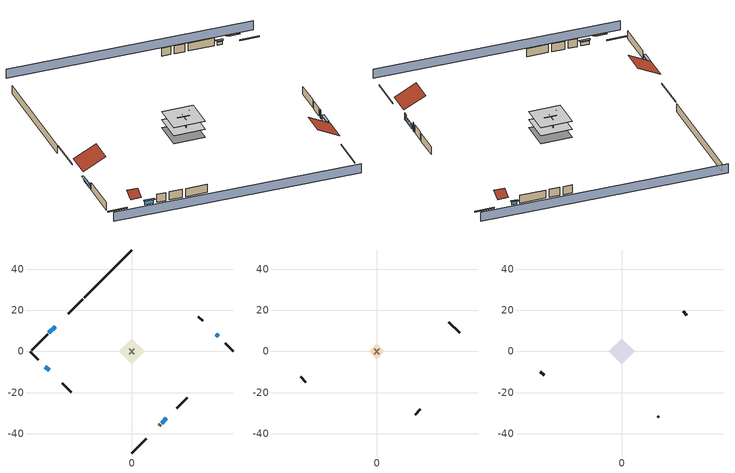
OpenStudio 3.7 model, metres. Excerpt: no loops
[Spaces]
conditioned space 1
 floor foundation (Slab2 construction): -6.28,0 0,6.28 6.28,0 0,-6.28 z-2.13
 floor adiabatic (AdiabaticFloorConstruction): -6.28,0 0,6.28 6.28,0 0,-6.28 z0.3
 wall outside (Wall3 construction): -40.85,8.4 -48.6,0.66 z0.3:2.74
 wall outside (Wall4 construction): 34.4,14.85 32.3,16.96 z0.3:2.74
 wall outside (Wall7 construction): 21.81,-27.45 26.82,-22.44 z0.3:2.74
 wall outside (Wall8 construction): -33.73,-15.53 -29.42,-19.83 z0.3:2.74
 wall outside (RimJoist1 construction): -23.83,25.43 -30.85,18.4 z0.3:0.61
 wall outside (RimJoist2 construction): 49.26,0 45.36,3.9 z0.3:0.61
 wall outside (RimJoist3 construction): 0,-49.26 7.03,-42.23 z0.3:0.61
 wall outside (RimJoist4 construction): -49.26,0 -45.36,-3.9 z0.3:0.61
 wall outside (AdiabaticWallConstruction): -37.24,12.01 -40.2,9.06 z0.3:1.43; 41.88,7.38 40.89,8.37 z0.3:1.22; 14.53,-34.72 16.77,-32.49 / -41.88,-7.38 -40.14,-9.11 z0.3:1.37
 wall outside (AdiabaticWallConstruction 1): 13.23,-36.03 13.88,-35.38 z0.3:2.34
 wall to garage 1 (Wall5 construction): -1.29,-1.29 1.29,1.29 z0.3:2.74
 wall to garage 1 (Wall6 construction): 1.29,-1.29 -1.29,1.29 z0.3:2.74
 wall foundation (FoundationWall1 construction): 0,49.26 -23.17,26.09 z-2.13:0.3
 window (WindowConstruction): -37.24,12.01 -40.2,9.06 z0.3:1.43
 window (WindowConstruction 1): 41.88,7.38 40.89,8.37 z0.3:1.22
 window (WindowConstruction 2): 14.53,-34.72 16.77,-32.49 z0.3:1.37
 window (WindowConstruction 3): -41.88,-7.38 -40.14,-9.11 z0.3:1.37
 door (Door): 13.23,-36.03 13.88,-35.38 z0.3:2.34
 ceiling adiabatic (AdiabaticFloorConstruction): 0,-6.28 6.28,0 0,6.28 -6.28,0 z0.3
garage 1
 floor foundation (Slab1 construction): -3.66,0 0,3.66 3.66,0 0,-3.66 z0
 wall outside (Wall1 construction): 40.23,9.02 35.06,14.2 z0.3:2.74
 wall outside (Wall2 construction): 18.57,-30.69 21.15,-28.1 z0.3:2.74
 wall outside (Wall12 construction): -36.97,-12.29 -34.38,-14.87 z0.3:2.74
attic - vented 1
 floor to garage 1 (Floor1 construction): -3.66,0 0,3.66 3.66,0 0,-3.66 z2.74
 floor to conditioned space 1 (Floor2 construction Reversed): -6.28,0 0,6.28 6.28,0 0,-6.28 z2.74
 wall outside (Wall9 construction): 31.64,17.62 29.78,19.47 z0.3:2.74
 wall outside (Wall10 construction): -39.49,-9.77 -37.63,-11.63 z0.3:2.74
 wall outside (Wall11 construction): 17.43,-31.83 17.91,-31.35 z0.3:2.74
 roof outside (Roof1 construction): -36.59,12.67,2.74 -32.05,8.13,5.95 -26.97,13.21,5.95 -31.51,17.75,2.74
 roof outside (Roof2 construction): 42.54,6.72,2.74 40.6,4.79,4.11 42.77,2.62,4.11 44.7,4.56,2.74
 roof outside (Roof3 construction): -42.54,-6.72,2.74 -40.6,-4.79,4.11 -42.77,-2.62,4.11 -44.7,-4.56,2.74
 roof outside (Roof4 construction): 12.57,-36.68,2.74 8.2,-32.31,5.84 3.31,-37.2,5.84 7.68,-41.57,2.74
shading: -52.49,-3.23 -3.23,-52.49 / 52.49,3.23 3.23,52.49 z0:2.74; -40.41,8.84 -37.03,12.23 -37.46,12.66 -40.84,9.27 z1.74; 40.67,8.58 42.1,7.16 42.53,7.59 41.1,9.01 z1.52; 16.98,-32.27 14.32,-34.94 14.75,-35.37 17.42,-32.7 z1.68; -39.93,-9.33 -42.1,-7.16 -42.53,-7.59 -40.36,-9.76 z1.68
[Site]
Newark Intl Airport_NJ_USA: Latitude {deg}=40.68; Longitude {deg}=-74.17; Time Zone {hr}=-5; Elevation {m}=9; Terrain=Suburbs
[Site:GroundTemperature:Shallow]
8.51795, 6.49908, 6.3374, 7.29546, 11.1415, 14.9697, 18.2885, 20.3908, 20.5694, 18.8595, 15.6254, 11.9146
[Site:WaterMainsTemperature]
Calculation Method=Schedule; Temperature Schedule=mains temperature schedule
[Building]
Building 1
[Material] Roughness=Rough
Name | Thickness {m} | Conductivity {W/m-K} | Density {kg/m3} | Specific Heat {J/kg-K} | Thermal Absorptance | Solar Absorptance | Visible Absorptance
metal surfacing | 0.000508 | 50.0403 | 7801.74 | 460.57 | 0.9 | 0.9 | 0.9
roof rigid ins | 0.00396442 | 0.029427 | 32.04 | 1214.23 | 0.9 | 0.7 | 0.7
osb sheathing 0.5 in. | 0.0127 | 0.115458 | 512.64 | 1214.23 | 0.9 | 0.6 | 0.6
brick veneer | 0.1016 | 0.793375 | 1762.2 | 795.53 | 0.9 | 0.85 | 0.85
osb sheathing 0.5 in. 1 | 0.0127 | 0.115458 | 512.64 | 1214.23 | 0.9 | 0.7 | 0.7
wall stud and cavity | 0.1397 | 0.447971 | 139.0536 | 1170.24 | 0.9 | 0.6 | 0.6
wall stud and cavity 1 | 0.1397 | 0.0953452 | 139.0536 | 1170.24 | 0.9 | 0.7 | 0.7
gypsum board | 0.0127 | 0.160291 | 801 | 837.4 | 0.9 | 0.6 | 0.6
osb sheathing 0.5 in. 2; osb sheathing 0.5 in. 3 | 0.0127 | 0.115458 | 512.64 | 1214.23
wall stud and cavity 2 | 0.1397 | 0.0926261 | 139.0536 | 1170.24 | 0.9 | 0.7 | 0.7
osb sheathing 2.0 in. | 0.0508 | 0.115458 | 512.64 | 1214.23 | 0.9 | 0.7 | 0.7
rim joist stud and cavity | 0.0508 | 0.0704178 | 125.044 | 1163.47 | 0.9 | 0.6 | 0.6
ceiling stud and cavity | 0.1397 | 1.39189 | 65.682 | 1177.47 | 0.9 | 0.7 | 0.7
ceiling loosefill ins | 0.169333 | 0.0480833 | 16.02 | 1046.75 | 0.9 | 0.7 | 0.7
ceiling stud and cavity 1 | 0.1397 | 0.0824711 | 65.682 | 1177.47 | 0.9 | 0.7 | 0.7
concrete 4.0 in. | 0.1016 | 1.803125 | 2242.8 | 837.4 | 0.9 | 0.7 | 0.7
exterior vertical ins | 0.025908 | 0.029427 | 32.04 | 1214.23
concrete 8.0 in. | 0.2032 | 1.803125 | 2242.8 | 837.4 | 0.9 | 0.7 | 0.7
gypsum board 1 | 0.0127 | 0.160291 | 801 | 837.4 | 0.9 | 0.7 | 0.7
floor covering | 0.0127 | 0.0450781 | 54.468 | 1339.84 | 0.9 | 0.9 | 0.9
wood siding; wood siding 1 | 0.0254 | 0.102417 | 544.68 | 1172.36
wall rigid ins; floor rigid ins | 0.512978 | 0.029427 | 32.04 | 1214.23 | 0.9 | 0.7 | 0.7
wall stud and cavity 3 | 0.0889 | 0.380278 | 52.3479 | 1209.89 | 0.9 | 0.7 | 0.7
door material | 0.04445 | 0.0612267 | 512.64 | 1214.23 | 0.9 | 0.7 | 0.7
floor stud and cavity | 0.1397 | 1.75129 | 37.0049 | 1207.88 | 0.9 | 0.7 | 0.7
osb sheathing 0.75 in. | 0.01905 | 0.115458 | 512.64 | 1214.23 | 0.9 | 0.7 | 0.7
floor covering 1 | 0.0127 | 0.0433444 | 54.468 | 1339.84 | 0.9 | 0.6 | 0.6
wall stud and cavity 4 | 0.0889 | 0.391764 | 83.0341 | 1211.67 | 0.9 | 0.7 | 0.7
furniture material conditioned space 1; furniture material garage 1 | 0.1524 | 0.115458 | 640.8 | 1214.23 | 0.9 | 0.6 | 0.6
[Construction]
Roof1 construction; Roof2 construction; Roof3 construction; Roof4 construction: metal surfacing, roof rigid ins, osb sheathing 0.5 in.
Wall1 construction; Wall2 construction: brick veneer, osb sheathing 0.5 in. 1, wall stud and cavity
Wall3 construction; Wall4 construction: brick veneer, osb sheathing 0.5 in. 1, wall stud and cavity 1, gypsum board
Wall5 construction: osb sheathing 0.5 in. 2, wall stud and cavity 2, gypsum board
Wall6 construction: osb sheathing 0.5 in. 3, wall stud and cavity 2, gypsum board
Wall7 construction; Wall8 construction: brick veneer, osb sheathing 0.5 in. 3, wall stud and cavity 1, gypsum board
Wall9 construction; Wall10 construction; Wall11 construction; Wall12 construction: brick veneer, osb sheathing 0.5 in. 3, wall stud and cavity
RimJoist1 construction; RimJoist2 construction; RimJoist3 construction; RimJoist4 construction: brick veneer, osb sheathing 2.0 in., rim joist stud and cavity
Floor1 construction: ceiling stud and cavity
Floor2 construction Reversed: gypsum board, ceiling stud and cavity 1, ceiling loosefill ins
Slab1 construction: concrete 4.0 in.
FoundationWall1 construction: concrete 8.0 in., gypsum board 1
Slab2 construction: concrete 4.0 in., floor covering
WindowConstruction; WindowConstruction 1; WindowConstruction 2; WindowConstruction 3: WindowMaterial
AdiabaticWallConstruction: wood siding, wall rigid ins, wall stud and cavity 3, gypsum board
Door: door material
AdiabaticWallConstruction 1: wood siding 1, wall rigid ins, wall stud and cavity 3, gypsum board
AdiabaticFloorConstruction: floor stud and cavity, floor rigid ins, osb sheathing 0.75 in., floor covering 1
PartitionWallConstruction: gypsum board, wall stud and cavity 4, gypsum board
furniture construction conditioned space 1: furniture material conditioned space 1
furniture construction garage 1: furniture material garage 1
[WindowMaterial:SimpleGlazingSystem]
WindowMaterial: U-Factor {W/m2-K}=2.78222; Solar Heat Gain Coefficient=0.56
[ThermalZone] Multiplier=1; Use Ideal Air Loads=No
Name | Volume {m3} | Thermostat
conditioned space | 384.656 | conditioned space temperature setpoint
attic - vented | 80.9188
garage | 65.242
[Sizing:Zone]
attic - vented: Zone Cooling Design Supply Air Temperature Input Method=SupplyAirTemperature; Zone Cooling Design Supply Air Temperature {C}=14; Zone Cooling Design Supply Air Temperature Difference {deltaC}=11.11; Zone Heating Design Supply Air Temperature Input Method=SupplyAirTemperature; Zone Heating Design Supply Air Temperature {C}=40; Zone Heating Design Supply Air Temperature Difference {deltaC}=11.11; Zone Cooling Design Supply Air Humidity Ratio {kg-H2O/kg-air}=0.0085; Zone Heating Design Supply Air Humidity Ratio {kg-H2O/kg-air}=0.008; Cooling Design Air Flow Method=DesignDay; Heating Design Air Flow Method=DesignDay; Account for Dedicated Outdoor Air System=No; Dedicated Outdoor Air System Control Strategy=NeutralSupplyAir; Dedicated Outdoor Air Low Setpoint Temperature for Design {C}=autosize; Dedicated Outdoor Air High Setpoint Temperature for Design {C}=autosize; Zone Load Sizing Method=Sensible Load Only No Latent Load; Zone Latent Cooling Design Supply Air Humidity Ratio Input Method=HumidityRatioDifference; Zone Cooling Design Supply Air Humidity Ratio Difference {kgWater/kgDryAir}=0.005; Zone Latent Heating Design Supply Air Humidity Ratio Input Method=HumidityRatioDifference; Zone Humidification Design Supply Air Humidity Ratio Difference {kgWater/kgDryAir}=0.005
[Space] Building Unit=Building Unit 1
Name | Thermal Zone | Volume {m3}
conditioned space 1 | conditioned space | 384.656
attic - vented 1 | attic - vented | 80.9188
garage 1 | garage | 65.242
[ThermostatSetpoint:DualSetpoint]
conditioned space temperature setpoint: Heating Setpoint Temperature Schedule=heating setpoint; Cooling Setpoint Temperature Schedule=cooling setpoint
[Foundation:Kiva] Wall Depth Below Slab {m}=0.2032
Name | Initial Indoor Air Temperature {C} | Wall Height Above Grade {m} | Custom Block Material Name 1 | Custom Block Depth 1 {m} | Custom Block X Position 1 {m} | Custom Block Z Position 1 {m}
Foundation Kiva 1 | 5.80679 | 0.1016
Foundation Kiva 2 | 21.1111 | 0.3048 | exterior vertical ins | 2.4384 | 0.2159 | 0
[Foundation:Kiva:Settings]
Soil Conductivity {W/m-K}=2.4234; Soil Density {kg/m3}=1842.3; Soil Specific Heat {J/kg-K}=418.7; Ground Solar Absorptivity=0.9; Ground Thermal Absorptivity=0.9; Ground Surface Roughness {m}=0.03; Far-Field Width {m}=40; Deep-Ground Boundary Condition=ZeroFlux; Deep-Ground Depth {m}=40; Minimum Cell Dimension {m}=0.2; Maximum Cell Growth Coefficient=3; Simulation Timestep=Timestep
[SurfaceProperty:ExposedFoundationPerimeter] Exposed Perimeter Calculation Method=TotalExposedPerimeter
Name | Total Exposed Perimeter {m}
Slab1 | 14.6304
Slab2 | 32.766
[SurfaceProperty:IncidentSolarMultiplier] Incident Solar Multiplier=1; Incident Solar Multiplier Schedule=trans schedule winter=0.85 summer=0.7
Window1; Window2; Window3; Window4
[InternalMass:Definition] Design Level Calculation Method=SurfaceArea
Name | Construction | Surface Area {m2}
partition wall mass | PartitionWallConstruction | 157.749
furniture mass conditioned space 1 | furniture construction conditioned space 1 | 63.0997
furniture mass garage 1 | furniture construction garage 1 | 2.67561
[InternalMass] Multiplier=1
Name | Internal Mass Definition | Space or SpaceType
partition wall mass | partition wall mass | conditioned space 1
furniture mass conditioned space 1 | furniture mass conditioned space 1 | conditioned space 1
furniture mass garage 1 | furniture mass garage 1 | garage 1
[External:File]
External File 1: File=in.schedules.csv
[People:Definition]
occupants: Number of People Calculation Method=People; Number of People {people}=8; Fraction Radiant=0.314171; Sensible Heat Fraction=0.56303; Carbon Dioxide Generation Rate {m3/s-W}=0; Enable ASHRAE 55 Comfort Warnings=No; Mean Radiant Temperature Calculation Type=ZoneAveraged
[People]
occupants: People Definition=occupants; Space or SpaceType=conditioned space 1; Number of People Schedule=occupants; Activity Level Schedule=occupants activity schedule; Multiplier=1
[Fan:SystemModel]
central ac and furnace supply fan: Availability Schedule=Always On Discrete; Design Maximum Air Flow Rate {m3/s}=0.301574; Speed Control Method=Discrete; Electric Power Minimum Flow Rate Fraction=0.2; Design Pressure Rise {Pa}=595.935; Motor Efficiency=1; Motor In Air Stream Fraction=1; Design Electric Power Consumption {W}=autosize; Design Power Sizing Method=TotalEfficiencyAndPressure; Electric Power Per Unit Flow Rate {W/(m3/s)}=840; Electric Power Per Unit Flow Rate Per Unit Pressure {W-s/m3-Pa}=1.66667; Fan Total Efficiency=0.75; Motor Loss Radiative Fraction=0; Speed Flow Fraction 1=0.99374; Speed Electric Power Fraction 1=0.98134; Speed Flow Fraction 2=1; Speed Electric Power Fraction 2=1
[EnergyManagementSystem:Sensor]
Name | Output Variable or Output Meter Index Key | Output Variable or Output Meter
central_ac_and_furnace_supply_fan_s; central_ac_and_furnace_supply_fan_s_1 | central ac and furnace supply fan | Fan Electricity Energy
cool_season | cooling season schedule | Schedule Value
out_pb_s |  | Site Outdoor Air Barometric Pressure
out_wt_s |  | Site Outdoor Air Humidity Ratio
site_vw_s |  | Site Wind Speed
central_ac_and_furnace_airloop_Fan_RTF_s | central ac and furnace supply fan | Fan Runtime Fraction Speed 1
central_ac_and_furnace_airloop_Fan_RTF_s_1 | central ac and furnace supply fan | Fan Runtime Fraction Speed 2
natural_vent_s | natural vent schedule | Schedule Value
htg_sp_s | heating setpoint | Schedule Value
clg_sp_s | cooling setpoint | Schedule Value
mech_vent_range_fan_0_sch_s | mech vent range fan 0 schedule | Schedule Value
mech_vent_bath_fan_0_sch_s | mech vent bath fan 0 schedule | Schedule Value
clothes_dryer_exhaust_0_sch_s | clothes_dryer | Schedule Value
htg_load_cond |  | Heating:EnergyTransfer:Zone:CONDITIONED SPACE
clg_load_cond |  | Cooling:EnergyTransfer:Zone:CONDITIONED SPACE
[EnergyManagementSystem:Program]
central_ac_and_furnace_supply_fan_disaggregate_program: Set central_ac_and_furnace_supply_fan_clg = 0; If central_ac_and_furnace_clg_coil_s > 0; Set central_ac_and_furnace_supply_fan_clg = central_ac_and_furnace_supply_fan_s; EndIf
central_ac_and_furnace_supply_fan_disaggregate_program_1: Set central_ac_and_furnace_supply_fan_primary_htg = 0; If central_ac_and_furnace_htg_coil_s > 0; Set central_ac_and_furnace_supply_fan_primary_htg = central_ac_and_furnace_supply_fan_s_1; EndIf
water_heater_EC_adj: Set dhw_e_cons = water_heater_energy + water_heater_on_cycle_parasitic + water_heater_off_cycle_parasitic; Set water_heater_ec_adj_act = 0.0 * dhw_e_cons / 1
natural_vent_program: Set Tin = tin_s; Set Tout = tout_s; Set Wout = out_wt_s; Set Pbar = out_pb_s; Set Phiout = (@RhFnTdbWPb Tout Wout Pbar); Set MaxHR = 0.0115; Set MaxRH = 0.7; Set Tnvsp = (htg_sp_s + clg_sp_s) / 2; Set NVavail = natural_vent_s; Set ClgSsnAvail = cool_season; Set natural_vent_flow_act = 0; Set whole_house_fan_flow_act = 0; Set whole_house_fan_mix_act = 0; Set whole_house_fan_act = 0; If ((Wout < MaxHR) && (Phiout < MaxRH) && (Tin > Tout) && (Tin > Tnvsp) && (ClgSsnAvail > 0)); Set WHF_Flow = 0; Set Adj = (Tin-Tnvsp)/(Tin-Tout); Set Adj = (@Min Adj 1); Set Adj = (@Max Adj 0); If (WHF_Flow > 0); Set whole_house_fan_flow_act = WHF_Flow*Adj; Set whole_house_fan_mix_act = WHF_Flow*Adj; Set WHF_W = 0; Set whole_house_fan_act = WHF_W*Adj; ElseIf (NVavail > 0); Set NVArea = 4817.76584832; Set Cs = 0.00010930442197923115; Set Cw = 6.798490431308354e-05; Set Tdiff = Tin-Tout; Set dT = (@Abs Tdiff); Set Vwind = site_vw_s; Set SGNV = NVArea*Adj*((((Cs*dT)+(Cw*(Vwind^2)))^0.5)/1000); Set MaxNV = 2.1369780228096005; Set natural_vent_flow_act = (@Min SGNV MaxNV); EndIf; EndIf
unmet_hours_program: Set htg_unmet_hours = 0; Set clg_unmet_hours = 0; If ((DayOfYear >= 1) && (DayOfYear <= 365)); If zone_htg_unmet_s > htg_unmet_hours; Set htg_unmet_hours = zone_htg_unmet_s; EndIf; EndIf; If ((DayOfYear >= 1) && (DayOfYear <= 365)); If zone_clg_unmet_s > clg_unmet_hours; Set clg_unmet_hours = zone_clg_unmet_s; EndIf; EndIf
total_loads_program: Set loads_htg_tot = 0; Set loads_clg_tot = 0; If htg_load_cond > 0; Set loads_htg_tot = loads_htg_tot + (htg_load_cond - clg_load_cond) * 1.0; EndIf; If clg_load_cond > 0; Set loads_clg_tot = loads_clg_tot + (clg_load_cond - htg_load_cond) * 1.0; EndIf
[EnergyManagementSystem:ProgramCallingManager]
central ac and furnace supply fan disaggregate program calling manager: EndOfSystemTimestepBeforeHVACReporting; central_ac_and_furnace_supply_fan_disaggregate_program
central ac and furnace supply fan disaggregate program calling manager 1: EndOfSystemTimestepBeforeHVACReporting; central_ac_and_furnace_supply_fan_disaggregate_program_1
water heater EC_adj ProgramManager: EndOfSystemTimestepBeforeHVACReporting; water_heater_EC_adj
natural_vent_program calling manager: BeginZoneTimestepAfterInitHeatBalance; natural_vent_program
infil_program calling manager: BeginZoneTimestepAfterInitHeatBalance; infil_program
[ElectricEquipment:Definition] Design Level Calculation Method=EquipmentLevel
Name | Design Level {W} | Fraction Latent | Fraction Radiant | Fraction Lost
ceiling fan | 21.7143 | 0 | 0.558 | 0
clothes washer | 416.864 | 0.03 | 0.162 | 0.7
clothes dryer | 378.055 | 0.0164787 | 0.0801128 | 0.85
dishwasher | 517.8 | 0.3 | 0.18 | 0.4
fridge | 52.1911 | 0 | 0.6 | 0
fridge 2 | 64.939 | 0 | 0.6 | 0
cooking range | 90.2916 | 0.161847 | 0.382892 | 0.2
misc plug loads | 844.809 | 0.021 | 0.558 | 0.049
misc permanent spa pump | 695.382 | 0 | 0 | 1
whole house fan; mech vent house fan | 0 | 0 | 0 | 1
mech vent house fan cfis | 0 | 0 | 0 | 0
mech vent range fan 0; mech vent bath fan 0 | 30 | 0 | 0 | 1
[ElectricEquipment]
Name | Electric Equipment Definition | Space or SpaceType | Schedule
ceiling fan | ceiling fan | conditioned space 1 | ceiling_fan
clothes washer | clothes washer | conditioned space 1 | clothes_washer
clothes dryer | clothes dryer | conditioned space 1 | clothes_dryer
dishwasher | dishwasher | conditioned space 1 | dishwasher
fridge | fridge | conditioned space 1 | fridge schedule
fridge 1 | fridge 2 | garage 1 | fridge schedule 1
cooking range | cooking range | conditioned space 1 | cooking_range
misc plug loads | misc plug loads | conditioned space 1 | plug_loads_other
misc permanent spa pump | misc permanent spa pump | conditioned space 1 | misc permanent spa pump schedule
whole house fan | whole house fan | conditioned space 1 | Always On Discrete
mech vent house fan | mech vent house fan | conditioned space 1 | mech vent house fan schedule
mech vent house fan cfis | mech vent house fan cfis | conditioned space 1 | mech vent house fan cfis schedule
mech vent range fan 0 | mech vent range fan 0 | conditioned space 1 | mech vent range fan 0 schedule
mech vent bath fan 0 | mech vent bath fan 0 | conditioned space 1 | mech vent bath fan 0 schedule
[OtherEquipment:Definition] Design Level Calculation Method=EquipmentLevel
Name | Design Level {W} | Fraction Latent | Fraction Radiant | Fraction Lost
water heater energy adjustment1 | 0.01 | 0 | 0 | 1
clothes dryer 2 | 5022.53 | 0.0164787 | 0.0801128 | 0.85
cooking range 2 | 2646.19 | 0.161847 | 0.382892 | 0.2
water sensible | -904.094 | 0 | 0.6 | 0
water latent | 917.357 | 1 | 0 | 0
misc permanent spa heater | 1509.87 | 0 | 0 | 1
mech vent house fan sensible load equip | 0 | 0 | 0 | 0
mech vent house fan latent load equip | 0 | 1 | 0 | 0
[OtherEquipment]
Name | Other Equipment Definition | Space or SpaceType | Schedule | Fuel Type
water heater energy adjustment1 | water heater energy adjustment1 | garage 1 | Always On Discrete | NaturalGas
clothes dryer 1 | clothes dryer 2 | conditioned space 1 | clothes_dryer | NaturalGas
cooking range 1 | cooking range 2 | conditioned space 1 | cooking_range | NaturalGas
water sensible | water sensible | conditioned space 1 | hot_water_fixtures | None
water latent | water latent | conditioned space 1 | hot_water_fixtures | None
misc permanent spa heater | misc permanent spa heater | conditioned space 1 | misc permanent spa heater schedule | NaturalGas
mech vent house fan sensible load equip | mech vent house fan sensible load equip | conditioned space 1 | Always On Discrete | None
mech vent house fan latent load equip | mech vent house fan latent load equip | conditioned space 1 | Always On Discrete | None
[EnergyManagementSystem:Actuator]
Name | Actuated Component | Actuated Component Type | Actuated Component Control Type | Zone or Space
water_heater_ec_adj_act | water heater energy adjustment1 | OtherEquipment | Power Level | garage 1
whole_house_fan_act | whole house fan | ElectricEquipment | Electricity Rate | conditioned space 1
mech_vent_house_fan_cfis_act | mech vent house fan cfis | ElectricEquipment | Electricity Rate | conditioned space 1
mech_vent_house_fan_sensible_load_equip_act | mech vent house fan sensible load equip | OtherEquipment | Power Level | conditioned space 1
mech_vent_house_fan_latent_load_equip_act | mech vent house fan latent load equip | OtherEquipment | Power Level | conditioned space 1
[WaterUse:Equipment:Definition]
Name | Peak Flow Rate {m3/s}
clothes washer | 8.6182e-06
dishwasher | 6.20835e-06
[Lights:Definition] Design Level Calculation Method=LightingLevel; Fraction Radiant=0.6; Fraction Visible=0.2; Return Air Fraction=0
Name | Lighting Level {W}
interior lighting | 240.984
garage lighting | 8.44837
[Lights] Fraction Replaceable=1
Name | Lights Definition | Space or SpaceType | Schedule
interior lighting | interior lighting | conditioned space 1 | lighting_interior
garage lighting | garage lighting | garage 1 | lighting_garage
[Exterior:Lights:Definition]
exterior lighting: Design Level {W}=11.1425
[Exterior:Lights]
exterior lighting: Exterior Lights Definition=exterior lighting; Schedule=exterior lighting schedule
[SpaceInfiltration:DesignFlowRate] Space or SpaceType=conditioned space 1; Schedule=Always On Discrete; Design Flow Rate Calculation Method=Flow/Space; Design Flow Rate {m3/s}=0
natural vent flow; whole house fan flow; infil flow
[ZoneMixing]
whole house fan mix: Zone or Space=attic - vented; Schedule=Always On Continuous; Design Flow Rate Calculation Method=Flow/Zone; Design Flow Rate {m3/s}=0; Source Zone or Space=conditioned space
[SpaceInfiltration:EffectiveLeakageArea] Schedule=Always On Discrete
Name | Space or SpaceType | Effective Air Leakage Area {cm2} | Stack Coefficient | Wind Coefficient
infil|garage 1 | garage 1 | 271.837 | 0.000145291 | 4.64657e-05
infil|attic - vented 1 | attic - vented 1 | 3520.67 | 0.000392888 | 3.72008e-05
[BuildingUnit]
Building Unit 1
[Schedule:Ruleset]
Name | Default Day Schedule
heating setpoint | heating setpoint default day
cooling setpoint | cooling setpoint default day
trans schedule winter=0.85 summer=0.7 | trans schedule winter=0.85 summer=0.7 default day
fridge schedule | fridge schedule default day
fridge schedule 1 | fridge schedule default day 1
exterior lighting schedule | exterior lighting schedule default day
misc permanent spa heater schedule | misc permanent spa heater schedule default day
misc permanent spa pump schedule | misc permanent spa pump schedule default day
mech vent range fan 0 schedule | mech vent range fan 0 schedule default day
mech vent bath fan 0 schedule | mech vent bath fan 0 schedule default day
[Schedule:Day]
heating setpoint default day; cooling setpoint default day; trans schedule winter=0.85 summer=0.7 default day; fridge schedule default day; fridge schedule default day 1; exterior lighting schedule default day; misc permanent spa heater schedule default day; misc permanent spa pump schedule default day; mech vent range fan 0 schedule default day; mech vent bath fan 0 schedule default day: 24, 0, 0
heating setpoint allday1: 24, 0, 21.1111
cooling setpoint allday1: 6, 0, 23.3333, 21, 0, 22.2222, 24, 0, 23.3333
trans schedule winter=0.85 summer=0.7 allday1; trans schedule winter=0.85 summer=0.7 allday305: 24, 0, 0.85
trans schedule winter=0.85 summer=0.7 allday91: 24, 0, 0.7
fridge schedule allday1; fridge schedule allday12; fridge schedule allday1 1; fridge schedule allday12 1: 1, 0, 0.610949, 2, 0, 0.595675, 3, 0, 0.580401, 4, 0, 0.565128, 6, 0, 0.549854, 7, 0, 0.580401, 8, 0, 0.610949, 10, 0, 0.626223, 12, 0, 0.610949, 15, 0, 0.641496, 16, 0, 0.626223, 17, 0, 0.672044, 18, 0, 0.733139, 19, 0, 0.763686, 20, 0, 0.733139, 21, 0, 0.717865, 22, 0, 0.702591, 23, 0, 0.672044, 24, 0, 0.626223
fridge schedule allday2; fridge schedule allday2 1: 1, 0, 0.609489, 2, 0, 0.594252, 3, 0, 0.579015, 4, 0, 0.563777, 6, 0, 0.54854, 7, 0, 0.579015, 8, 0, 0.609489, 10, 0, 0.624726, 12, 0, 0.609489, 15, 0, 0.639964, 16, 0, 0.624726, 17, 0, 0.670438, 18, 0, 0.731387, 19, 0, 0.761861, 20, 0, 0.731387, 21, 0, 0.71615, 22, 0, 0.700912, 23, 0, 0.670438, 24, 0, 0.624726
fridge schedule allday3; fridge schedule allday3 1: 1, 0, 0.791241, 2, 0, 0.77146, 3, 0, 0.751679, 4, 0, 0.731898, 6, 0, 0.712117, 7, 0, 0.751679, 8, 0, 0.791241, 10, 0, 0.811022, 12, 0, 0.791241, 15, 0, 0.830803, 16, 0, 0.811022, 17, 0, 0.870365, 18, 0, 0.949489, 19, 0, 0.989051, 20, 0, 0.949489, 21, 0, 0.929708, 22, 0, 0.909927, 23, 0, 0.870365, 24, 0, 0.811022
fridge schedule allday6; fridge schedule allday6 1: 1, 0, 0.8, 2, 0, 0.78, 3, 0, 0.76, 4, 0, 0.74, 6, 0, 0.72, 7, 0, 0.76, 8, 0, 0.8, 10, 0, 0.82, 12, 0, 0.8, 15, 0, 0.84, 16, 0, 0.82, 17, 0, 0.88, 18, 0, 0.96, 19, 0, 1, 20, 0, 0.96, 21, 0, 0.94, 22, 0, 0.92, 23, 0, 0.88, 24, 0, 0.82
fridge schedule allday10; fridge schedule allday10 1: 1, 0, 0.679562, 2, 0, 0.662573, 3, 0, 0.645584, 4, 0, 0.628595, 6, 0, 0.611606, 7, 0, 0.645584, 8, 0, 0.679562, 10, 0, 0.696551, 12, 0, 0.679562, 15, 0, 0.71354, 16, 0, 0.696551, 17, 0, 0.747518, 18, 0, 0.815474, 19, 0, 0.849453, 20, 0, 0.815474, 21, 0, 0.798485, 22, 0, 0.781496, 23, 0, 0.747518, 24, 0, 0.696551
fridge schedule allday11; fridge schedule allday11 1: 1, 0, 0.675182, 2, 0, 0.658303, 3, 0, 0.641423, 4, 0, 0.624544, 6, 0, 0.607664, 7, 0, 0.641423, 8, 0, 0.675182, 10, 0, 0.692062, 12, 0, 0.675182, 15, 0, 0.708942, 16, 0, 0.692062, 17, 0, 0.742701, 18, 0, 0.810219, 19, 0, 0.843978, 20, 0, 0.810219, 21, 0, 0.793339, 22, 0, 0.77646, 23, 0, 0.742701, 24, 0, 0.692062
exterior lighting schedule weekday1; exterior lighting schedule weekday12: 5, 0, 0.434959, 6, 0, 0.349858, 7, 0, 0.330947, 8, 0, 0.321491, 9, 0, 0.312035, 10, 0, 0.264757, 11, 0, 0.208024, 12, 0, 0.141834, 13, 0, 0.113467, 15, 0, 0.104012, 16, 0, 0.113467, 17, 0, 0.179657, 18, 0, 0.349858, 19, 0, 0.463325, 20, 0, 0.614615, 21, 0, 0.860461, 22, 0, 0.99284, 23, 0, 0.860461, 24, 0, 0.595704
exterior lighting schedule weekend1; exterior lighting schedule weekend12: 2, 0, 0.434959, 4, 0, 0.425503, 5, 0, 0.434959, 6, 0, 0.425503, 7, 0, 0.416047, 8, 0, 0.38768, 9, 0, 0.340402, 10, 0, 0.283669, 11, 0, 0.226935, 12, 0, 0.15129, 13, 0, 0.113467, 15, 0, 0.104012, 16, 0, 0.113467, 17, 0, 0.179657, 18, 0, 0.359314, 19, 0, 0.45387, 20, 0, 0.567337, 21, 0, 0.784816, 22, 0, 0.926651, 23, 0, 0.803728, 24, 0, 0.557882
exterior lighting schedule weekday2: 5, 0, 0.438095, 6, 0, 0.352381, 7, 0, 0.333333, 8, 0, 0.32381, 9, 0, 0.314286, 10, 0, 0.266667, 11, 0, 0.209524, 12, 0, 0.142857, 13, 0, 0.114286, 15, 0, 0.104762, 16, 0, 0.114286, 17, 0, 0.180952, 18, 0, 0.352381, 19, 0, 0.466667, 20, 0, 0.619048, 21, 0, 0.866667, 22, 0, 1, 23, 0, 0.866667, 24, 0, 0.6
exterior lighting schedule weekend2: 2, 0, 0.438095, 4, 0, 0.428571, 5, 0, 0.438095, 6, 0, 0.428571, 7, 0, 0.419048, 8, 0, 0.390476, 9, 0, 0.342857, 10, 0, 0.285714, 11, 0, 0.228571, 12, 0, 0.152381, 13, 0, 0.114286, 15, 0, 0.104762, 16, 0, 0.114286, 17, 0, 0.180952, 18, 0, 0.361905, 19, 0, 0.457143, 20, 0, 0.571429, 21, 0, 0.790476, 22, 0, 0.933333, 23, 0, 0.809524, 24, 0, 0.561905
exterior lighting schedule weekday3; exterior lighting schedule weekday5: 5, 0, 0.346085, 6, 0, 0.278373, 7, 0, 0.263325, 8, 0, 0.255802, 9, 0, 0.248278, 10, 0, 0.21066, 11, 0, 0.165519, 12, 0, 0.112854, 13, 0, 0.090283, 15, 0, 0.0827594, 16, 0, 0.090283, 17, 0, 0.142948, 18, 0, 0.278373, 19, 0, 0.368656, 20, 0, 0.489033, 21, 0, 0.684646, 22, 0, 0.789976, 23, 0, 0.684646, 24, 0, 0.473986
exterior lighting schedule weekend3; exterior lighting schedule weekend5: 2, 0, 0.346085, 4, 0, 0.338561, 5, 0, 0.346085, 6, 0, 0.338561, 7, 0, 0.331038, 8, 0, 0.308467, 9, 0, 0.270849, 10, 0, 0.225707, 11, 0, 0.180566, 12, 0, 0.120377, 13, 0, 0.090283, 15, 0, 0.0827594, 16, 0, 0.090283, 17, 0, 0.142948, 18, 0, 0.285896, 19, 0, 0.361132, 20, 0, 0.451415, 21, 0, 0.624457, 22, 0, 0.737311, 23, 0, 0.639504, 24, 0, 0.443891
exterior lighting schedule weekday4: 5, 0, 0.344691, 6, 0, 0.277251, 7, 0, 0.262265, 8, 0, 0.254771, 9, 0, 0.247278, 10, 0, 0.209812, 11, 0, 0.164852, 12, 0, 0.112399, 13, 0, 0.0899193, 15, 0, 0.082426, 16, 0, 0.0899193, 17, 0, 0.142372, 18, 0, 0.277251, 19, 0, 0.367171, 20, 0, 0.487063, 21, 0, 0.681888, 22, 0, 0.786794, 23, 0, 0.681888, 24, 0, 0.472076
exterior lighting schedule weekend4: 2, 0, 0.344691, 4, 0, 0.337197, 5, 0, 0.344691, 6, 0, 0.337197, 7, 0, 0.329704, 8, 0, 0.307224, 9, 0, 0.269758, 10, 0, 0.224798, 11, 0, 0.179839, 12, 0, 0.119892, 13, 0, 0.0899193, 15, 0, 0.082426, 16, 0, 0.0899193, 17, 0, 0.142372, 18, 0, 0.284744, 19, 0, 0.359677, 20, 0, 0.449597, 21, 0, 0.621942, 22, 0, 0.734341, 23, 0, 0.636928, 24, 0, 0.442103
exterior lighting schedule weekday6; exterior lighting schedule weekday9: 5, 0, 0.28823, 6, 0, 0.231837, 7, 0, 0.219305, 8, 0, 0.213039, 9, 0, 0.206773, 10, 0, 0.175444, 11, 0, 0.137849, 12, 0, 0.093988, 13, 0, 0.0751904, 15, 0, 0.0689245, 16, 0, 0.0751904, 17, 0, 0.119051, 18, 0, 0.231837, 19, 0, 0.307027, 20, 0, 0.407281, 21, 0, 0.570194, 22, 0, 0.657916, 23, 0, 0.570194, 24, 0, 0.394749
exterior lighting schedule weekend6; exterior lighting schedule weekend9: 2, 0, 0.28823, 4, 0, 0.281964, 5, 0, 0.28823, 6, 0, 0.281964, 7, 0, 0.275698, 8, 0, 0.2569, 9, 0, 0.225571, 10, 0, 0.187976, 11, 0, 0.150381, 12, 0, 0.100254, 13, 0, 0.0751904, 15, 0, 0.0689245, 16, 0, 0.0751904, 17, 0, 0.119051, 18, 0, 0.238103, 19, 0, 0.300761, 20, 0, 0.375952, 21, 0, 0.520067, 22, 0, 0.614055, 23, 0, 0.532598, 24, 0, 0.369686
exterior lighting schedule weekday7: 5, 0, 0.286139, 6, 0, 0.230155, 7, 0, 0.217714, 8, 0, 0.211494, 9, 0, 0.205273, 10, 0, 0.174171, 11, 0, 0.136849, 12, 0, 0.0933061, 13, 0, 0.0746448, 15, 0, 0.0684244, 16, 0, 0.0746448, 17, 0, 0.118188, 18, 0, 0.230155, 19, 0, 0.3048, 20, 0, 0.404326, 21, 0, 0.566057, 22, 0, 0.653142, 23, 0, 0.566057, 24, 0, 0.391885
exterior lighting schedule weekend7: 2, 0, 0.286139, 4, 0, 0.279918, 5, 0, 0.286139, 6, 0, 0.279918, 7, 0, 0.273698, 8, 0, 0.255037, 9, 0, 0.223935, 10, 0, 0.186612, 11, 0, 0.14929, 12, 0, 0.0995265, 13, 0, 0.0746448, 15, 0, 0.0684244, 16, 0, 0.0746448, 17, 0, 0.118188, 18, 0, 0.236375, 19, 0, 0.298579, 20, 0, 0.373224, 21, 0, 0.516294, 22, 0, 0.6096, 23, 0, 0.528734, 24, 0, 0.367004
exterior lighting schedule weekday10: 5, 0, 0.345039, 6, 0, 0.277532, 7, 0, 0.26253, 8, 0, 0.255029, 9, 0, 0.247528, 10, 0, 0.210024, 11, 0, 0.165019, 12, 0, 0.112513, 13, 0, 0.0900102, 15, 0, 0.0825094, 16, 0, 0.0900102, 17, 0, 0.142516, 18, 0, 0.277532, 19, 0, 0.367542, 20, 0, 0.487555, 21, 0, 0.682578, 22, 0, 0.787589, 23, 0, 0.682578, 24, 0, 0.472554
exterior lighting schedule weekend10: 2, 0, 0.345039, 4, 0, 0.337538, 5, 0, 0.345039, 6, 0, 0.337538, 7, 0, 0.330038, 8, 0, 0.307535, 9, 0, 0.270031, 10, 0, 0.225026, 11, 0, 0.18002, 12, 0, 0.120014, 13, 0, 0.0900102, 15, 0, 0.0825094, 16, 0, 0.0900102, 17, 0, 0.142516, 18, 0, 0.285032, 19, 0, 0.360041, 20, 0, 0.450051, 21, 0, 0.622571, 22, 0, 0.735084, 23, 0, 0.637572, 24, 0, 0.44255
exterior lighting schedule weekday11: 5, 0, 0.343994, 6, 0, 0.276691, 7, 0, 0.261734, 8, 0, 0.254256, 9, 0, 0.246778, 10, 0, 0.209387, 11, 0, 0.164519, 12, 0, 0.112172, 13, 0, 0.0897375, 15, 0, 0.0822593, 16, 0, 0.0897375, 17, 0, 0.142084, 18, 0, 0.276691, 19, 0, 0.366428, 20, 0, 0.486078, 21, 0, 0.680509, 22, 0, 0.785203, 23, 0, 0.680509, 24, 0, 0.471122
exterior lighting schedule weekend11: 2, 0, 0.343994, 4, 0, 0.336516, 5, 0, 0.343994, 6, 0, 0.336516, 7, 0, 0.329037, 8, 0, 0.306603, 9, 0, 0.269212, 10, 0, 0.224344, 11, 0, 0.179475, 12, 0, 0.11965, 13, 0, 0.0897375, 15, 0, 0.0822593, 16, 0, 0.0897375, 17, 0, 0.142084, 18, 0, 0.284169, 19, 0, 0.35895, 20, 0, 0.448687, 21, 0, 0.620684, 22, 0, 0.732856, 23, 0, 0.63564, 24, 0, 0.441209
misc permanent spa heater schedule allday1; misc permanent spa heater schedule allday12: 1, 0, 0.145464, 2, 0, 0.175769, 3, 0, 0.145464, 4, 0, 0.175769, 5, 0, 0.284867, 6, 0, 0.406087, 7, 0, 0.345477, 9, 0, 0.145464, 10, 0, 0.115159, 11, 0, 0.090915, 14, 0, 0.084854, 15, 0, 0.145464, 16, 0, 0.351538, 17, 0, 0.763686, 18, 0, 0.739442, 19, 0, 0.412148, 20, 0, 0.369721, 21, 0, 0.309111, 22, 0, 0.260623, 24, 0, 0.145464
misc permanent spa heater schedule allday2: 1, 0, 0.145116, 2, 0, 0.175349, 3, 0, 0.145116, 4, 0, 0.175349, 5, 0, 0.284186, 6, 0, 0.405117, 7, 0, 0.344652, 9, 0, 0.145116, 10, 0, 0.114884, 11, 0, 0.0906978, 14, 0, 0.0846513, 15, 0, 0.145116, 16, 0, 0.350698, 17, 0, 0.761861, 18, 0, 0.737675, 19, 0, 0.411163, 20, 0, 0.368838, 21, 0, 0.308372, 22, 0, 0.26, 24, 0, 0.145116
misc permanent spa heater schedule allday3: 1, 0, 0.188391, 2, 0, 0.227639, 3, 0, 0.188391, 4, 0, 0.227639, 5, 0, 0.368932, 6, 0, 0.525924, 7, 0, 0.447428, 9, 0, 0.188391, 10, 0, 0.149143, 11, 0, 0.117744, 14, 0, 0.109895, 15, 0, 0.188391, 16, 0, 0.455277, 17, 0, 0.989051, 18, 0, 0.957653, 19, 0, 0.533774, 20, 0, 0.478826, 21, 0, 0.40033, 22, 0, 0.337533, 24, 0, 0.188391
misc permanent spa heater schedule allday6; misc permanent spa pump schedule allday6; misc permanent spa pump schedule allday9: 1, 0, 0.190476, 2, 0, 0.230159, 3, 0, 0.190476, 4, 0, 0.230159, 5, 0, 0.373016, 6, 0, 0.531746, 7, 0, 0.452381, 9, 0, 0.190476, 10, 0, 0.150794, 11, 0, 0.119048, 14, 0, 0.111111, 15, 0, 0.190476, 16, 0, 0.460317, 17, 0, 1, 18, 0, 0.968254, 19, 0, 0.539683, 20, 0, 0.484127, 21, 0, 0.404762, 22, 0, 0.34127, 24, 0, 0.190476
misc permanent spa heater schedule allday10: 1, 0, 0.1618, 2, 0, 0.195509, 3, 0, 0.1618, 4, 0, 0.195509, 5, 0, 0.316859, 6, 0, 0.451693, 7, 0, 0.384276, 9, 0, 0.1618, 10, 0, 0.128092, 11, 0, 0.101125, 14, 0, 0.0943836, 15, 0, 0.1618, 16, 0, 0.391018, 17, 0, 0.849453, 18, 0, 0.822486, 19, 0, 0.458435, 20, 0, 0.411243, 21, 0, 0.343826, 22, 0, 0.289893, 24, 0, 0.1618
misc permanent spa heater schedule allday11: 1, 0, 0.160758, 2, 0, 0.194249, 3, 0, 0.160758, 4, 0, 0.194249, 5, 0, 0.314817, 6, 0, 0.448782, 7, 0, 0.3818, 9, 0, 0.160758, 10, 0, 0.127267, 11, 0, 0.100474, 14, 0, 0.0937753, 15, 0, 0.160758, 16, 0, 0.388498, 17, 0, 0.843978, 18, 0, 0.817185, 19, 0, 0.45548, 20, 0, 0.408593, 21, 0, 0.34161, 22, 0, 0.288024, 24, 0, 0.160758
misc permanent spa pump schedule allday1; misc permanent spa pump schedule allday3; misc permanent spa pump schedule allday5; misc permanent spa pump schedule allday10; misc permanent spa pump schedule allday12: 1, 0, 0.151232, 2, 0, 0.182738, 3, 0, 0.151232, 4, 0, 0.182738, 5, 0, 0.296162, 6, 0, 0.422188, 7, 0, 0.359175, 9, 0, 0.151232, 10, 0, 0.119725, 11, 0, 0.0945197, 14, 0, 0.0882184, 15, 0, 0.151232, 16, 0, 0.365476, 17, 0, 0.793966, 18, 0, 0.76876, 19, 0, 0.428489, 20, 0, 0.38438, 21, 0, 0.321367, 22, 0, 0.270956, 24, 0, 0.151232
misc permanent spa pump schedule allday2: 1, 0, 0.152381, 2, 0, 0.184127, 3, 0, 0.152381, 4, 0, 0.184127, 5, 0, 0.298413, 6, 0, 0.425397, 7, 0, 0.361905, 9, 0, 0.152381, 10, 0, 0.120635, 11, 0, 0.0952381, 14, 0, 0.0888889, 15, 0, 0.152381, 16, 0, 0.368254, 17, 0, 0.8, 18, 0, 0.774603, 19, 0, 0.431746, 20, 0, 0.387302, 21, 0, 0.32381, 22, 0, 0.273016, 24, 0, 0.152381
misc permanent spa pump schedule allday4; misc permanent spa pump schedule allday11: 1, 0, 0.150246, 2, 0, 0.181548, 3, 0, 0.150246, 4, 0, 0.181548, 5, 0, 0.294232, 6, 0, 0.419438, 7, 0, 0.356835, 9, 0, 0.150246, 10, 0, 0.118945, 11, 0, 0.0939039, 14, 0, 0.0876437, 15, 0, 0.150246, 16, 0, 0.363095, 17, 0, 0.788793, 18, 0, 0.763752, 19, 0, 0.425698, 20, 0, 0.381876, 21, 0, 0.319273, 22, 0, 0.269191, 24, 0, 0.150246
misc permanent spa pump schedule allday7: 1, 0, 0.190148, 2, 0, 0.229762, 3, 0, 0.190148, 4, 0, 0.229762, 5, 0, 0.372373, 6, 0, 0.530829, 7, 0, 0.451601, 9, 0, 0.190148, 10, 0, 0.150534, 11, 0, 0.118842, 14, 0, 0.11092, 15, 0, 0.190148, 16, 0, 0.459524, 17, 0, 0.998276, 18, 0, 0.966585, 19, 0, 0.538752, 20, 0, 0.483292, 21, 0, 0.404064, 22, 0, 0.340681, 24, 0, 0.190148
mech vent range fan 0 schedule allday1: 7, 0, 0, 8, 0, 1, 24, 0, 0
mech vent bath fan 0 schedule allday1: 1, 0, 0, 2, 0, 1, 24, 0, 0
[Schedule:Rule] Date Specification Type=DateRange; Start Day=1
Name | Schedule Ruleset | Rule Order | Day Schedule | Apply Sunday | Apply Monday | Apply Tuesday | Apply Wednesday | Apply Thursday | Apply Friday | Apply Saturday | Start Month | End Month | End Day
heating setpoint allday ruleset1 | heating setpoint | 0 | heating setpoint allday1 | Yes | Yes | Yes | Yes | Yes | Yes | Yes | 1 | 12 | 31
cooling setpoint allday ruleset1 | cooling setpoint | 0 | cooling setpoint allday1 | Yes | Yes | Yes | Yes | Yes | Yes | Yes | 1 | 12 | 31
trans schedule winter=0.85 summer=0.7 allday ruleset1 | trans schedule winter=0.85 summer=0.7 | 2 | trans schedule winter=0.85 summer=0.7 allday1 | Yes | Yes | Yes | Yes | Yes | Yes | Yes | 1 | 3 | 31
trans schedule winter=0.85 summer=0.7 allday ruleset91 | trans schedule winter=0.85 summer=0.7 | 1 | trans schedule winter=0.85 summer=0.7 allday91 | Yes | Yes | Yes | Yes | Yes | Yes | Yes | 4 | 10 | 31
trans schedule winter=0.85 summer=0.7 allday ruleset305 | trans schedule winter=0.85 summer=0.7 | 0 | trans schedule winter=0.85 summer=0.7 allday305 | Yes | Yes | Yes | Yes | Yes | Yes | Yes | 11 | 12 | 31
fridge schedule allday ruleset1 | fridge schedule | 6 | fridge schedule allday1 | Yes | Yes | Yes | Yes | Yes | Yes | Yes | 1 | 1 | 31
fridge schedule allday ruleset2 | fridge schedule | 5 | fridge schedule allday2 | Yes | Yes | Yes | Yes | Yes | Yes | Yes | 2 | 2 | 28
fridge schedule allday ruleset3 | fridge schedule | 4 | fridge schedule allday3 | Yes | Yes | Yes | Yes | Yes | Yes | Yes | 3 | 5 | 31
fridge schedule allday ruleset6 | fridge schedule | 3 | fridge schedule allday6 | Yes | Yes | Yes | Yes | Yes | Yes | Yes | 6 | 9 | 30
fridge schedule allday ruleset10 | fridge schedule | 2 | fridge schedule allday10 | Yes | Yes | Yes | Yes | Yes | Yes | Yes | 10 | 10 | 31
fridge schedule allday ruleset11 | fridge schedule | 1 | fridge schedule allday11 | Yes | Yes | Yes | Yes | Yes | Yes | Yes | 11 | 11 | 30
fridge schedule allday ruleset12 | fridge schedule | 0 | fridge schedule allday12 | Yes | Yes | Yes | Yes | Yes | Yes | Yes | 12 | 12 | 31
fridge schedule allday ruleset1 1 | fridge schedule 1 | 6 | fridge schedule allday1 1 | Yes | Yes | Yes | Yes | Yes | Yes | Yes | 1 | 1 | 31
fridge schedule allday ruleset2 1 | fridge schedule 1 | 5 | fridge schedule allday2 1 | Yes | Yes | Yes | Yes | Yes | Yes | Yes | 2 | 2 | 28
fridge schedule allday ruleset3 1 | fridge schedule 1 | 4 | fridge schedule allday3 1 | Yes | Yes | Yes | Yes | Yes | Yes | Yes | 3 | 5 | 31
fridge schedule allday ruleset6 1 | fridge schedule 1 | 3 | fridge schedule allday6 1 | Yes | Yes | Yes | Yes | Yes | Yes | Yes | 6 | 9 | 30
fridge schedule allday ruleset10 1 | fridge schedule 1 | 2 | fridge schedule allday10 1 | Yes | Yes | Yes | Yes | Yes | Yes | Yes | 10 | 10 | 31
fridge schedule allday ruleset11 1 | fridge schedule 1 | 1 | fridge schedule allday11 1 | Yes | Yes | Yes | Yes | Yes | Yes | Yes | 11 | 11 | 30
fridge schedule allday ruleset12 1 | fridge schedule 1 | 0 | fridge schedule allday12 1 | Yes | Yes | Yes | Yes | Yes | Yes | Yes | 12 | 12 | 31
exterior lighting schedule weekday ruleset1 | exterior lighting schedule | 21 | exterior lighting schedule weekday1 |  | Yes | Yes | Yes | Yes | Yes |  | 1 | 1 | 31
exterior lighting schedule weekend ruleset1 | exterior lighting schedule | 20 | exterior lighting schedule weekend1 | Yes |  |  |  |  |  | Yes | 1 | 1 | 31
exterior lighting schedule weekday ruleset2 | exterior lighting schedule | 19 | exterior lighting schedule weekday2 |  | Yes | Yes | Yes | Yes | Yes |  | 2 | 2 | 28
exterior lighting schedule weekend ruleset2 | exterior lighting schedule | 18 | exterior lighting schedule weekend2 | Yes |  |  |  |  |  | Yes | 2 | 2 | 28
exterior lighting schedule weekday ruleset3 | exterior lighting schedule | 17 | exterior lighting schedule weekday3 |  | Yes | Yes | Yes | Yes | Yes |  | 3 | 3 | 31
exterior lighting schedule weekend ruleset3 | exterior lighting schedule | 16 | exterior lighting schedule weekend3 | Yes |  |  |  |  |  | Yes | 3 | 3 | 31
exterior lighting schedule weekday ruleset4 | exterior lighting schedule | 15 | exterior lighting schedule weekday4 |  | Yes | Yes | Yes | Yes | Yes |  | 4 | 4 | 30
exterior lighting schedule weekend ruleset4 | exterior lighting schedule | 14 | exterior lighting schedule weekend4 | Yes |  |  |  |  |  | Yes | 4 | 4 | 30
exterior lighting schedule weekday ruleset5 | exterior lighting schedule | 13 | exterior lighting schedule weekday5 |  | Yes | Yes | Yes | Yes | Yes |  | 5 | 5 | 31
exterior lighting schedule weekend ruleset5 | exterior lighting schedule | 12 | exterior lighting schedule weekend5 | Yes |  |  |  |  |  | Yes | 5 | 5 | 31
exterior lighting schedule weekday ruleset6 | exterior lighting schedule | 11 | exterior lighting schedule weekday6 |  | Yes | Yes | Yes | Yes | Yes |  | 6 | 6 | 30
exterior lighting schedule weekend ruleset6 | exterior lighting schedule | 10 | exterior lighting schedule weekend6 | Yes |  |  |  |  |  | Yes | 6 | 6 | 30
exterior lighting schedule weekday ruleset7 | exterior lighting schedule | 9 | exterior lighting schedule weekday7 |  | Yes | Yes | Yes | Yes | Yes |  | 7 | 8 | 31
exterior lighting schedule weekend ruleset7 | exterior lighting schedule | 8 | exterior lighting schedule weekend7 | Yes |  |  |  |  |  | Yes | 7 | 8 | 31
exterior lighting schedule weekday ruleset9 | exterior lighting schedule | 7 | exterior lighting schedule weekday9 |  | Yes | Yes | Yes | Yes | Yes |  | 9 | 9 | 30
exterior lighting schedule weekend ruleset9 | exterior lighting schedule | 6 | exterior lighting schedule weekend9 | Yes |  |  |  |  |  | Yes | 9 | 9 | 30
exterior lighting schedule weekday ruleset10 | exterior lighting schedule | 5 | exterior lighting schedule weekday10 |  | Yes | Yes | Yes | Yes | Yes |  | 10 | 10 | 31
exterior lighting schedule weekend ruleset10 | exterior lighting schedule | 4 | exterior lighting schedule weekend10 | Yes |  |  |  |  |  | Yes | 10 | 10 | 31
exterior lighting schedule weekday ruleset11 | exterior lighting schedule | 3 | exterior lighting schedule weekday11 |  | Yes | Yes | Yes | Yes | Yes |  | 11 | 11 | 30
exterior lighting schedule weekend ruleset11 | exterior lighting schedule | 2 | exterior lighting schedule weekend11 | Yes |  |  |  |  |  | Yes | 11 | 11 | 30
exterior lighting schedule weekday ruleset12 | exterior lighting schedule | 1 | exterior lighting schedule weekday12 |  | Yes | Yes | Yes | Yes | Yes |  | 12 | 12 | 31
exterior lighting schedule weekend ruleset12 | exterior lighting schedule | 0 | exterior lighting schedule weekend12 | Yes |  |  |  |  |  | Yes | 12 | 12 | 31
misc permanent spa heater schedule allday ruleset1 | misc permanent spa heater schedule | 6 | misc permanent spa heater schedule allday1 | Yes | Yes | Yes | Yes | Yes | Yes | Yes | 1 | 1 | 31
misc permanent spa heater schedule allday ruleset2 | misc permanent spa heater schedule | 5 | misc permanent spa heater schedule allday2 | Yes | Yes | Yes | Yes | Yes | Yes | Yes | 2 | 2 | 28
misc permanent spa heater schedule allday ruleset3 | misc permanent spa heater schedule | 4 | misc permanent spa heater schedule allday3 | Yes | Yes | Yes | Yes | Yes | Yes | Yes | 3 | 5 | 31
misc permanent spa heater schedule allday ruleset6 | misc permanent spa heater schedule | 3 | misc permanent spa heater schedule allday6 | Yes | Yes | Yes | Yes | Yes | Yes | Yes | 6 | 9 | 30
misc permanent spa heater schedule allday ruleset10 | misc permanent spa heater schedule | 2 | misc permanent spa heater schedule allday10 | Yes | Yes | Yes | Yes | Yes | Yes | Yes | 10 | 10 | 31
misc permanent spa heater schedule allday ruleset11 | misc permanent spa heater schedule | 1 | misc permanent spa heater schedule allday11 | Yes | Yes | Yes | Yes | Yes | Yes | Yes | 11 | 11 | 30
misc permanent spa heater schedule allday ruleset12 | misc permanent spa heater schedule | 0 | misc permanent spa heater schedule allday12 | Yes | Yes | Yes | Yes | Yes | Yes | Yes | 12 | 12 | 31
misc permanent spa pump schedule allday ruleset1 | misc permanent spa pump schedule | 10 | misc permanent spa pump schedule allday1 | Yes | Yes | Yes | Yes | Yes | Yes | Yes | 1 | 1 | 31
misc permanent spa pump schedule allday ruleset2 | misc permanent spa pump schedule | 9 | misc permanent spa pump schedule allday2 | Yes | Yes | Yes | Yes | Yes | Yes | Yes | 2 | 2 | 28
misc permanent spa pump schedule allday ruleset3 | misc permanent spa pump schedule | 8 | misc permanent spa pump schedule allday3 | Yes | Yes | Yes | Yes | Yes | Yes | Yes | 3 | 3 | 31
misc permanent spa pump schedule allday ruleset4 | misc permanent spa pump schedule | 7 | misc permanent spa pump schedule allday4 | Yes | Yes | Yes | Yes | Yes | Yes | Yes | 4 | 4 | 30
misc permanent spa pump schedule allday ruleset5 | misc permanent spa pump schedule | 6 | misc permanent spa pump schedule allday5 | Yes | Yes | Yes | Yes | Yes | Yes | Yes | 5 | 5 | 31
misc permanent spa pump schedule allday ruleset6 | misc permanent spa pump schedule | 5 | misc permanent spa pump schedule allday6 | Yes | Yes | Yes | Yes | Yes | Yes | Yes | 6 | 6 | 30
misc permanent spa pump schedule allday ruleset7 | misc permanent spa pump schedule | 4 | misc permanent spa pump schedule allday7 | Yes | Yes | Yes | Yes | Yes | Yes | Yes | 7 | 8 | 31
misc permanent spa pump schedule allday ruleset9 | misc permanent spa pump schedule | 3 | misc permanent spa pump schedule allday9 | Yes | Yes | Yes | Yes | Yes | Yes | Yes | 9 | 9 | 30
misc permanent spa pump schedule allday ruleset10 | misc permanent spa pump schedule | 2 | misc permanent spa pump schedule allday10 | Yes | Yes | Yes | Yes | Yes | Yes | Yes | 10 | 10 | 31
misc permanent spa pump schedule allday ruleset11 | misc permanent spa pump schedule | 1 | misc permanent spa pump schedule allday11 | Yes | Yes | Yes | Yes | Yes | Yes | Yes | 11 | 11 | 30
misc permanent spa pump schedule allday ruleset12 | misc permanent spa pump schedule | 0 | misc permanent spa pump schedule allday12 | Yes | Yes | Yes | Yes | Yes | Yes | Yes | 12 | 12 | 31
mech vent range fan 0 schedule allday ruleset1 | mech vent range fan 0 schedule | 0 | mech vent range fan 0 schedule allday1 | Yes | Yes | Yes | Yes | Yes | Yes | Yes | 1 | 12 | 31
mech vent bath fan 0 schedule allday ruleset1 | mech vent bath fan 0 schedule | 0 | mech vent bath fan 0 schedule allday1 | Yes | Yes | Yes | Yes | Yes | Yes | Yes | 1 | 12 | 31
[Schedule:File] External File=External File 1; Rows to Skip at Top=1; Number of Hours of Data=8760; Minutes per Item=15; Translate File With Relative Path=Yes
Name | Column Number
occupants | 1
ceiling_fan | 8
clothes_washer | 6
clothes_dryer | 7
dishwasher | 5
cooking_range | 4
hot_water_fixtures | 13
plug_loads_other | 9
lighting_interior | 2
lighting_garage | 3
[Schedule:Constant]
Name | Value
occupants activity schedule | 117.228
Always On Discrete; Always On Continuous; mech vent house fan schedule; mech vent house fan cfis schedule | 1
[Schedule:FixedInterval]
mains temperature schedule: Interval Length {minutes}=1440; Start Month=1; Start Day=1; Value 1=11.1183; Value 2=11.0489; Value 3=10.9811; Value 4=10.915; Value 5=10.8506; Value 6=10.7878; Value 7=10.7272; Value 8=10.6678; Value 9=10.6106; Value 10=10.5544; Value 11=10.5006; Value 12=10.4489; Value 13=10.3983; Value 14=10.35; Value 15=10.3033; Value 16=10.2589; Value 17=10.2161; Value 18=10.175; Value 19=10.1361; Value 20=10.0989; Value 21=10.0639; Value 22=10.0306; Value 23=9.99944; Value 24=9.97; Value 25=9.94278; Value 26=9.91778; Value 27=9.89444; Value 28=9.87278; Value 29=9.85333; Value 30=9.83611; Value 31=9.82111; Value 32=9.80778; Value 33=9.79611; Value 34=9.78722; Value 35=9.77944; Value 36=9.77444; Value 37=9.77111; Value 38=9.77; Value 39=9.77111; Value 40=9.77389; Value 41=9.77889; Value 42=9.78556; Value 43=9.79444; Value 44=9.80556; Value 45=9.81889; Value 46=9.83389; Value 47=9.85056; Value 48=9.87; Value 49=9.89056; Value 50=9.91389; Value 51=9.93889; Value 52=9.96556; Value 53=9.995; Value 54=10.0256; Value 55=10.0583; Value 56=10.0933; Value 57=10.13; Value 58=10.1689; Value 59=10.2094; Value 60=10.2517; Value 61=10.2961; Value 62=10.3428; Value 63=10.3906; Value 64=10.4406; Value 65=10.4922; Value 66=10.5461; Value 67=10.6017; Value 68=10.6589; Value 69=10.7178; Value 70=10.7783; Value 71=10.8406; Value 72=10.905; Value 73=10.9706; Value 74=11.0383; Value 75=11.1072; Value 76=11.1783; Value 77=11.2506; Value 78=11.3244; Value 79=11.4; Value 80=11.4772; Value 81=11.5561; Value 82=11.6361; Value 83=11.7178; Value 84=11.8006; Value 85=11.885; Value 86=11.9711; Value 87=12.0583; Value 88=12.1472; Value 89=12.2372; Value 90=12.3283; Value 91=12.4206; Value 92=12.5144; Value 93=12.6094; Value 94=12.7056; Value 95=12.8033; Value 96=12.9017; Value 97=13.0011; Value 98=13.1017; Value 99=13.2033; Value 100=13.3061; Value 101=13.41; Value 102=13.5144; Value 103=13.62; Value 104=13.7267; Value 105=13.8339; Value 106=13.9417; Value 107=14.0506; Value 108=14.1606; Value 109=14.2711; Value 110=14.3822; Value 111=14.4939; Value 112=14.6061; Value 113=14.7194; Value 114=14.8328; Value 115=14.9467; Value 116=15.0617; Value 117=15.1767; Value 118=15.2922; Value 119=15.4078; Value 120=15.5239; Value 121=15.6406; Value 122=15.7572; Value 123=15.8744; Value 124=15.9917; Value 125=16.1094; Value 126=16.2272; Value 127=16.345; Value 128=16.4628; Value 129=16.5806; Value 130=16.6983; Value 131=16.8167; Value 132=16.9344; Value 133=17.0522; Value 134=17.1694; Value 135=17.2872; Value 136=17.4044; Value 137=17.5217; Value 138=17.6383; Value 139=17.7544; Value 140=17.8711; Value 141=17.9867; Value 142=18.1022; Value 143=18.2167; Value 144=18.3311; Value 145=18.4456; Value 146=18.5589; Value 147=18.6717; Value 148=18.7839; Value 149=18.8956; Value 150=19.0061; Value 151=19.1167; Value 152=19.2261; Value 153=19.3344; Value 154=19.4428; Value 155=19.5494; Value 156=19.6556; Value 157=19.7611; Value 158=19.8656; Value 159=19.9689; Value 160=20.0711; Value 161=20.1728; Value 162=20.2728; Value 163=20.3722; Value 164=20.4706; Value 165=20.5672; Value 166=20.6633; Value 167=20.7578; Value 168=20.8511; Value 169=20.9433; Value 170=21.0344; Value 171=21.1239; Value 172=21.2122; Value 173=21.2989; Value 174=21.3844; Value 175=21.4689; Value 176=21.5511; Value 177=21.6328; Value 178=21.7122; Value 179=21.7906; Value 180=21.8672; Value 181=21.9422; Value 182=22.0156; Value 183=22.0878; Value 184=22.1583; Value 185=22.2267; Value 186=22.2939; Value 187=22.3594; Value 188=22.4228; Value 189=22.485; Value 190=22.545; Value 191=22.6033; Value 192=22.66; Value 193=22.715; Value 194=22.7683; Value 195=22.8194; Value 196=22.8689; Value 197=22.9161; Value 198=22.9622; Value 199=23.0061; Value 200=23.0478; Value 201=23.0878; Value 202=23.1261; Value 203=23.1622; Value 204=23.1967; Value 205=23.2289; Value 206=23.2594; Value 207=23.2878; Value 208=23.3139; Value 209=23.3383; Value 210=23.3611; Value 211=23.3817; Value 212=23.4; Value 213=23.4161; Value 214=23.4306; Value 215=23.4433; Value 216=23.4539; Value 217=23.4622; Value 218=23.4683; Value 219=23.4728; Value 220=23.475; Value 221=23.475; Value 222=23.4733; Value 223=23.47; Value 224=23.4639; Value 225=23.4561; Value 226=23.4461; Value 227=23.4344; Value 228=23.4206; Value 229=23.4044; Value 230=23.3867; Value 231=23.3667; Value 232=23.345; Value 233=23.3211; Value 234=23.295; Value 235=23.2672; Value 236=23.2372; Value 237=23.2056; Value 238=23.1717; Value 239=23.1361; Value 240=23.0983; Value 241=23.0589; Value 242=23.0172; Value 243=22.9739; Value 244=22.9289; Value 245=22.8817; Value 246=22.8328; Value 247=22.7822; Value 248=22.7294; Value 249=22.675; Value 250=22.6189; Value 251=22.5611; Value 252=22.5011; Value 253=22.4394; Value 254=22.3767; Value 255=22.3117; Value 256=22.245; Value 257=22.1767; Value 258=22.1067; Value 259=22.0356; Value 260=21.9622; Value 261=21.8878; Value 262=21.8111; Value 263=21.7333; Value 264=21.6539; Value 265=21.5733; Value 266=21.4911; Value 267=21.4072; Value 268=21.3222; Value 269=21.2356; Value 270=21.1478; Value 271=21.0589; Value 272=20.9683; Value 273=20.8761; Value 274=20.7833; Value 275=20.6889; Value 276=20.5933; Value 277=20.4967; Value 278=20.3989; Value 279=20.3; Value 280=20.2; Value 281=20.0989; Value 282=19.9967; Value 283=19.8933; Value 284=19.7894; Value 285=19.6844; Value 286=19.5783; Value 287=19.4717; Value 288=19.3639; Value 289=19.2556; Value 290=19.1461; Value 291=19.0361; Value 292=18.9256; Value 293=18.8139; Value 294=18.7017; Value 295=18.5894; Value 296=18.4761; Value 297=18.3622; Value 298=18.2478; Value 299=18.1328; Value 300=18.0178; Value 301=17.9022; Value 302=17.7861; Value 303=17.6694; Value 304=17.5528; Value 305=17.4361; Value 306=17.3189; Value 307=17.2017; Value 308=17.0839; Value 309=16.9661; Value 310=16.8483; Value 311=16.7306; Value 312=16.6122; Value 313=16.4944; Value 314=16.3767; Value 315=16.2589; Value 316=16.1411; Value 317=16.0233; Value 318=15.9061; Value 319=15.7889; Value 320=15.6722; Value 321=15.5556; Value 322=15.4389; Value 323=15.3233; Value 324=15.2078; Value 325=15.0922; Value 326=14.9778; Value 327=14.8633; Value 328=14.75; Value 329=14.6367; Value 330=14.5239; Value 331=14.4122; Value 332=14.3006; Value 333=14.19; Value 334=14.0806; Value 335=13.9711; Value 336=13.8628; Value 337=13.7556; Value 338=13.6489; Value 339=13.5428; Value 340=13.4378; Value 341=13.3339; Value 342=13.2311; Value 343=13.1289; Value 344=13.0283; Value 345=12.9283; Value 346=12.8294; Value 347=12.7317; Value 348=12.6356; Value 349=12.54; Value 350=12.4461; Value 351=12.3533; Value 352=12.2617; Value 353=12.1711; Value 354=12.0822; Value 355=11.9944; Value 356=11.9083; Value 357=11.8233; Value 358=11.74; Value 359=11.6578; Value 360=11.5772; Value 361=11.4983; Value 362=11.4206; Value 363=11.345; Value 364=11.2706; Value 365=11.1978
